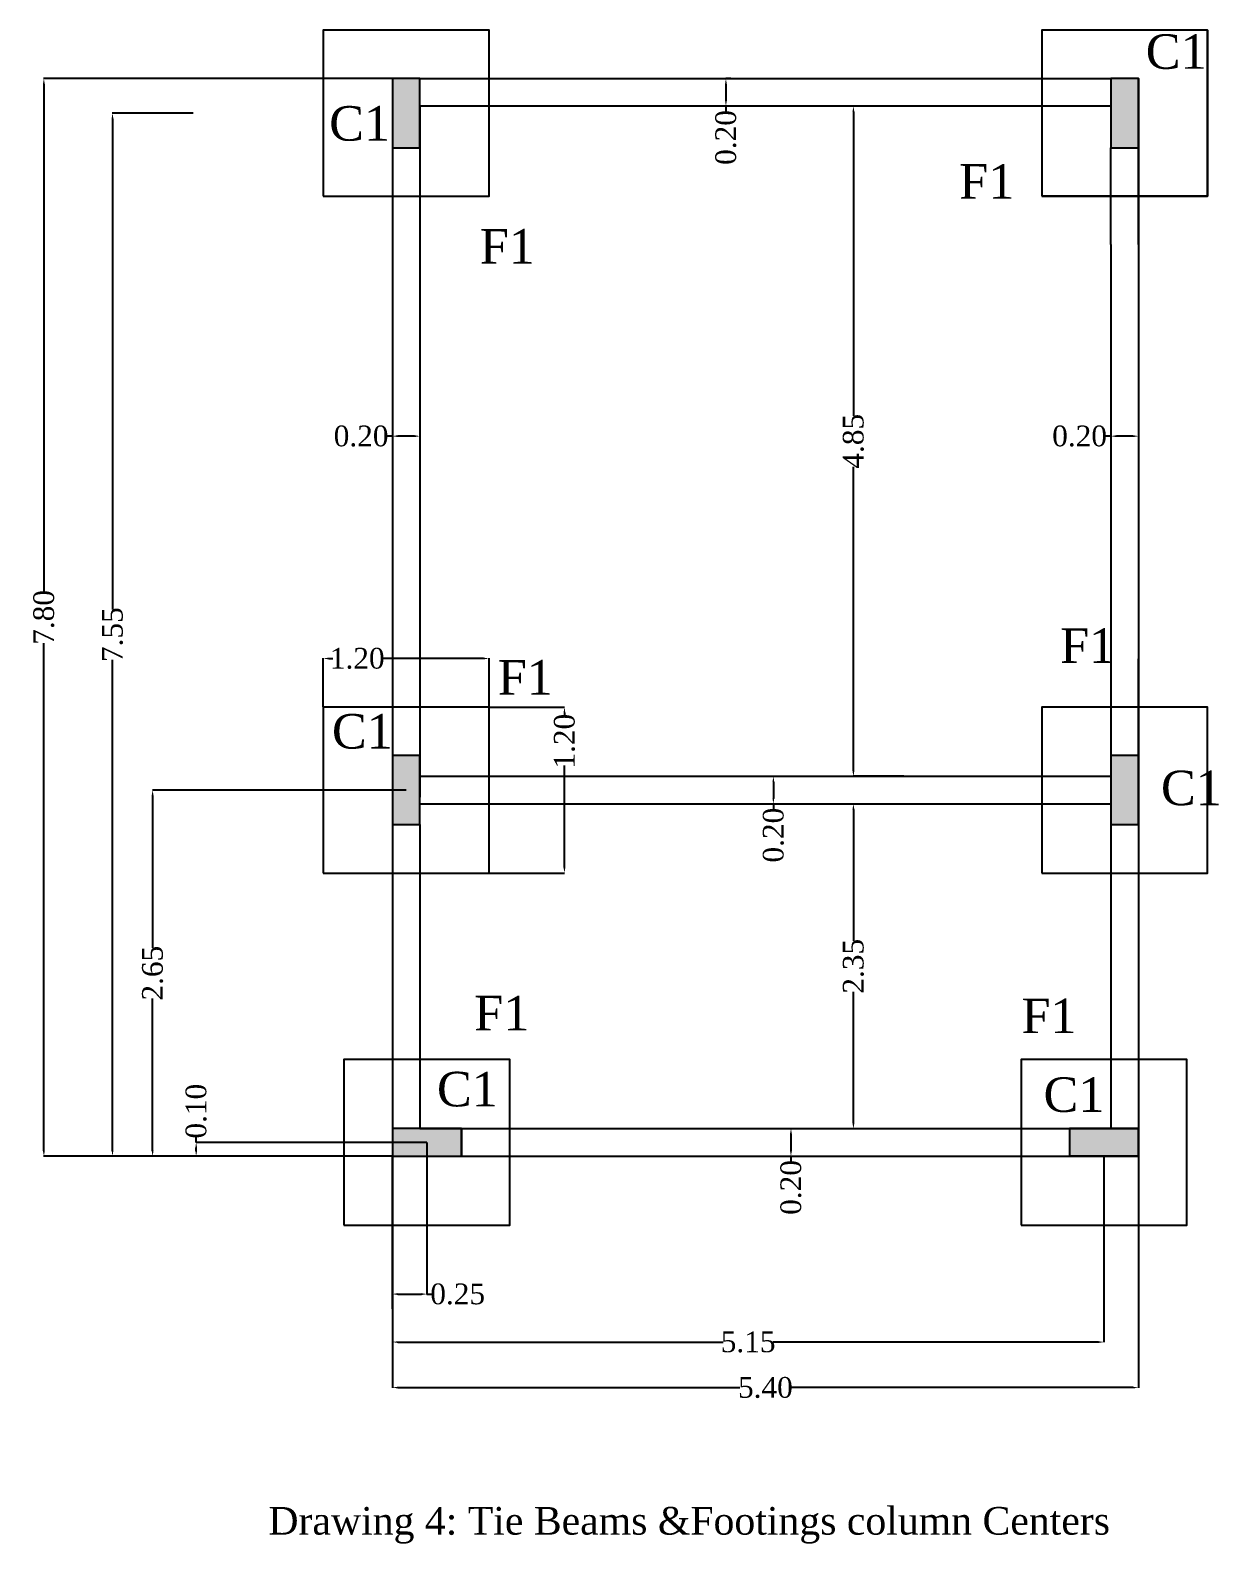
# Model space of a CAD drawing. Header units: inches. Extents: x 159757 to 319554, y 183473 to 366995.
# Drawn here: x 159756.82 to 159765.42, y 183491.05 to 183502.01 of the extents above; entities that cross this region are included whole.
import ezdxf

# ---------------------------------------------------------------- set-up
doc = ezdxf.new("R2010")
doc.units = ezdxf.units.IN
doc.header["$MEASUREMENT"] = 0
doc.header["$PDSIZE"] = 2
doc.layers.add('DIM6', color=180, linetype='Continuous')
doc.styles.add('ATT', font='TXT')
doc.styles.get("Standard").update_dxf_attribs({"font": 'times.ttf', "height": 0.15})
doc.styles.add('style13', font='times.ttf', dxfattribs={"height": 0.06})
doc.dimstyles.new('Copy of dss', dxfattribs={"dimtxt": 0.18, "dimasz": 0.07, "dimexe": 0.18, "dimexo": 0.0625, "dimgap": 0.09, "dimtad": 0, "dimtoh": 1, "dimrnd": 0.05, "dimzin": 0, "dimdsep": 46, "dimtxsty": 'ATT', "dimcen": 0.09, "dimse1": 1, "dimse2": 1, "dimclrd": 8, "dimclrt": 2, "dimadec": 0, "dimazin": 0, "dimtfac": 1, "dimtofl": 0, "dimtmove": 0, "dimatfit": 3, "dimfxl": 0.18, "dimtolj": 1, "dimtzin": 0, "dimarcsym": 0})

# ---------------------------------------------------------------- blocks, each defined once
blk = doc.blocks.new('*D77')
at = {"layer": 'DEFPOINTS', "color": 0, "linetype": 'Continuous', "transparency": 16777216}
for p in [(159758.017, 183493.959), (159759.437, 183493.959), (159759.437, 183493.859)]:
    blk.add_point(p, dxfattribs=at)
at = {"layer": 'DIM6', "color": 0, "linetype": 'Continuous', "lineweight": -2, "transparency": 16777216}
for p, q in [((159759.435, 183493.959), (159758.016, 183493.959)), ((159759.435, 183493.859), (159758.016, 183493.859))]:
    blk.add_line(p, q, dxfattribs=at)
at = {"layer": 'DIM6', "color": 7, "linetype": 'Continuous', "lineweight": -2, "transparency": 16777216}
for p, q in [((159758.017, 183493.959), (159758.017, 183493.999)), ((159758.017, 183493.899), (159758.017, 183493.919))]:
    blk.add_line(p, q, dxfattribs=at)
at = {"layer": 'DIM6', "color": 7, "linetype": 'Continuous', "transparency": 16777216}
for points in [[(159758.011, 183493.919), (159758.024, 183493.919), (159758.017, 183493.959)], [(159758.011, 183493.899), (159758.024, 183493.899), (159758.017, 183493.859)]]:
    blk.add_solid(points, dxfattribs=at)
at = {"layer": 'DIM6', "color": 7, "linetype": 'Continuous', "transparency": 16777216, "insert": (159758.017, 183494.185), "char_height": 0.15, "attachment_point": 5, "rotation": 90}
blk.add_mtext('\\A1;0.10', dxfattribs=at)
blk = doc.blocks.new('*D78')
at = {"layer": 'DEFPOINTS', "color": 0, "linetype": 'Continuous', "transparency": 16777216}
for p in [(159757.702, 183496.509), (159759.437, 183496.509), (159759.437, 183493.859)]:
    blk.add_point(p, dxfattribs=at)
at = {"layer": 'DIM6', "color": 0, "linetype": 'Continuous', "lineweight": -2, "transparency": 16777216}
for p, q in [((159759.435, 183496.509), (159757.7, 183496.509)), ((159759.435, 183493.859), (159757.7, 183493.859))]:
    blk.add_line(p, q, dxfattribs=at)
at = {"layer": 'DIM6', "color": 7, "linetype": 'Continuous', "lineweight": -2, "transparency": 16777216}
for p, q in [((159757.702, 183496.469), (159757.702, 183495.368)), ((159757.702, 183493.899), (159757.702, 183495))]:
    blk.add_line(p, q, dxfattribs=at)
at = {"layer": 'DIM6', "color": 7, "linetype": 'Continuous', "transparency": 16777216}
for points in [[(159757.695, 183496.469), (159757.709, 183496.469), (159757.702, 183496.509)], [(159757.695, 183493.899), (159757.709, 183493.899), (159757.702, 183493.859)]]:
    blk.add_solid(points, dxfattribs=at)
at = {"layer": 'DIM6', "color": 7, "linetype": 'Continuous', "transparency": 16777216, "insert": (159757.702, 183495.184), "char_height": 0.15, "attachment_point": 5, "rotation": 90}
blk.add_mtext('\\A1;2.65', dxfattribs=at)
blk = doc.blocks.new('*D79')
at = {"layer": 'DEFPOINTS', "color": 0, "linetype": 'Continuous', "transparency": 16777216}
for p in [(159757.412, 183501.409), (159757.998, 183501.409), (159759.437, 183493.859)]:
    blk.add_point(p, dxfattribs=at)
at = {"layer": 'DIM6', "color": 0, "linetype": 'Continuous', "lineweight": -2, "transparency": 16777216}
for p, q in [((159757.996, 183501.409), (159757.41, 183501.409)), ((159759.435, 183493.859), (159757.41, 183493.859))]:
    blk.add_line(p, q, dxfattribs=at)
at = {"layer": 'DIM6', "color": 7, "linetype": 'Continuous', "lineweight": -2, "transparency": 16777216}
for p, q in [((159757.412, 183501.369), (159757.412, 183497.816)), ((159757.412, 183493.899), (159757.412, 183497.452))]:
    blk.add_line(p, q, dxfattribs=at)
at = {"layer": 'DIM6', "color": 7, "linetype": 'Continuous', "transparency": 16777216}
for points in [[(159757.405, 183501.369), (159757.418, 183501.369), (159757.412, 183501.409)], [(159757.405, 183493.899), (159757.418, 183493.899), (159757.412, 183493.859)]]:
    blk.add_solid(points, dxfattribs=at)
at = {"layer": 'DIM6', "color": 7, "linetype": 'Continuous', "transparency": 16777216, "insert": (159757.412, 183497.634), "char_height": 0.15, "attachment_point": 5, "rotation": 90}
blk.add_mtext('\\A1;7.55', dxfattribs=at)
blk = doc.blocks.new('*D80')
at = {"layer": 'DEFPOINTS', "color": 0, "linetype": 'Continuous', "transparency": 16777216}
for p in [(159756.915, 183501.659), (159759.437, 183501.659), (159759.437, 183493.859)]:
    blk.add_point(p, dxfattribs=at)
at = {"layer": 'DIM6', "color": 0, "linetype": 'Continuous', "lineweight": -2, "transparency": 16777216}
for p, q in [((159759.435, 183501.659), (159756.913, 183501.659)), ((159759.435, 183493.859), (159756.913, 183493.859))]:
    blk.add_line(p, q, dxfattribs=at)
at = {"layer": 'DIM6', "color": 7, "linetype": 'Continuous', "lineweight": -2, "transparency": 16777216}
for p, q in [((159756.915, 183501.619), (159756.915, 183497.945)), ((159756.915, 183493.899), (159756.915, 183497.573))]:
    blk.add_line(p, q, dxfattribs=at)
at = {"layer": 'DIM6', "color": 7, "linetype": 'Continuous', "transparency": 16777216}
for points in [[(159756.908, 183501.619), (159756.922, 183501.619), (159756.915, 183501.659)], [(159756.908, 183493.899), (159756.922, 183493.899), (159756.915, 183493.859)]]:
    blk.add_solid(points, dxfattribs=at)
at = {"layer": 'DIM6', "color": 7, "linetype": 'Continuous', "transparency": 16777216, "insert": (159756.915, 183497.759), "char_height": 0.15, "attachment_point": 5, "rotation": 90}
blk.add_mtext('\\A1;7.80', dxfattribs=at)
blk = doc.blocks.new('*D81')
at = {"layer": 'DEFPOINTS', "color": 0, "linetype": 'Continuous', "transparency": 16777216}
for p in [(159759.437, 183493.859), (159759.687, 183493.859), (159759.687, 183492.861)]:
    blk.add_point(p, dxfattribs=at)
at = {"layer": 'DIM6', "color": 0, "linetype": 'Continuous', "lineweight": -2, "transparency": 16777216}
for p, q in [((159759.437, 183493.857), (159759.437, 183492.859)), ((159759.687, 183493.857), (159759.687, 183492.859))]:
    blk.add_line(p, q, dxfattribs=at)
at = {"layer": 'DIM6', "color": 7, "linetype": 'Continuous', "lineweight": -2, "transparency": 16777216}
for p, q in [((159759.477, 183492.861), (159759.647, 183492.861)), ((159759.687, 183492.861), (159759.727, 183492.861))]:
    blk.add_line(p, q, dxfattribs=at)
at = {"layer": 'DIM6', "color": 7, "linetype": 'Continuous', "transparency": 16777216}
for points in [[(159759.477, 183492.868), (159759.477, 183492.854), (159759.437, 183492.861)], [(159759.647, 183492.868), (159759.647, 183492.854), (159759.687, 183492.861)]]:
    blk.add_solid(points, dxfattribs=at)
at = {"layer": 'DIM6', "color": 7, "linetype": 'Continuous', "transparency": 16777216, "insert": (159759.91, 183492.861), "char_height": 0.15, "attachment_point": 5}
blk.add_mtext('\\A1;0.25', dxfattribs=at)
blk = doc.blocks.new('*D82')
at = {"layer": 'DEFPOINTS', "color": 0, "linetype": 'Continuous', "transparency": 16777216}
for p in [(159759.437, 183493.859), (159764.587, 183493.859), (159764.587, 183492.514)]:
    blk.add_point(p, dxfattribs=at)
at = {"layer": 'DIM6', "color": 0, "linetype": 'Continuous', "lineweight": -2, "transparency": 16777216}
for p, q in [((159759.437, 183493.857), (159759.437, 183492.512)), ((159764.587, 183493.857), (159764.587, 183492.512))]:
    blk.add_line(p, q, dxfattribs=at)
at = {"layer": 'DIM6', "color": 7, "linetype": 'Continuous', "lineweight": -2, "transparency": 16777216}
for p, q in [((159759.477, 183492.514), (159761.831, 183492.514)), ((159764.547, 183492.514), (159762.193, 183492.514))]:
    blk.add_line(p, q, dxfattribs=at)
at = {"layer": 'DIM6', "color": 7, "linetype": 'Continuous', "transparency": 16777216}
for points in [[(159759.477, 183492.52), (159759.477, 183492.507), (159759.437, 183492.514)], [(159764.547, 183492.52), (159764.547, 183492.507), (159764.587, 183492.514)]]:
    blk.add_solid(points, dxfattribs=at)
at = {"layer": 'DIM6', "color": 7, "linetype": 'Continuous', "transparency": 16777216, "insert": (159762.012, 183492.514), "char_height": 0.15, "attachment_point": 5}
blk.add_mtext('\\A1;5.15', dxfattribs=at)
blk = doc.blocks.new('*D83')
at = {"layer": 'DEFPOINTS', "color": 0, "linetype": 'Continuous', "transparency": 16777216}
for p in [(159759.437, 183493.859), (159764.837, 183493.859), (159764.837, 183492.184)]:
    blk.add_point(p, dxfattribs=at)
at = {"layer": 'DIM6', "color": 0, "linetype": 'Continuous', "lineweight": -2, "transparency": 16777216}
for p, q in [((159759.437, 183493.857), (159759.437, 183492.183)), ((159764.837, 183493.857), (159764.837, 183492.183))]:
    blk.add_line(p, q, dxfattribs=at)
at = {"layer": 'DIM6', "color": 7, "linetype": 'Continuous', "lineweight": -2, "transparency": 16777216}
for p, q in [((159759.477, 183492.184), (159761.953, 183492.184)), ((159764.797, 183492.184), (159762.322, 183492.184))]:
    blk.add_line(p, q, dxfattribs=at)
at = {"layer": 'DIM6', "color": 7, "linetype": 'Continuous', "transparency": 16777216}
for points in [[(159759.477, 183492.191), (159759.477, 183492.178), (159759.437, 183492.184)], [(159764.797, 183492.191), (159764.797, 183492.178), (159764.837, 183492.184)]]:
    blk.add_solid(points, dxfattribs=at)
at = {"layer": 'DIM6', "color": 7, "linetype": 'Continuous', "transparency": 16777216, "insert": (159762.137, 183492.184), "char_height": 0.15, "attachment_point": 5}
blk.add_mtext('\\A1;5.40', dxfattribs=at)
blk = doc.blocks.new('*D84')
at = {"layer": 'DEFPOINTS', "color": 0, "linetype": 'Continuous', "transparency": 16777216}
for p in [(159761.89, 183501.659), (159761.851, 183501.459), (159761.89, 183501.459)]:
    blk.add_point(p, dxfattribs=at)
at = {"layer": 'DIM6', "color": 0, "linetype": 'Continuous', "lineweight": -2, "transparency": 16777216}
for p, q in [((159761.888, 183501.659), (159761.85, 183501.659)), ((159761.888, 183501.459), (159761.85, 183501.459))]:
    blk.add_line(p, q, dxfattribs=at)
at = {"layer": 'DIM6', "color": 7, "linetype": 'Continuous', "lineweight": -2, "transparency": 16777216}
for p, q in [((159761.851, 183501.619), (159761.851, 183501.499)), ((159761.851, 183501.459), (159761.851, 183501.419))]:
    blk.add_line(p, q, dxfattribs=at)
at = {"layer": 'DIM6', "color": 7, "linetype": 'Continuous', "transparency": 16777216}
for points in [[(159761.845, 183501.619), (159761.858, 183501.619), (159761.851, 183501.659)], [(159761.845, 183501.499), (159761.858, 183501.499), (159761.851, 183501.459)]]:
    blk.add_solid(points, dxfattribs=at)
at = {"layer": 'DIM6', "color": 7, "linetype": 'Continuous', "transparency": 16777216, "insert": (159761.851, 183501.233), "char_height": 0.15, "attachment_point": 5, "rotation": 90}
blk.add_mtext('\\A1;0.20', dxfattribs=at)
blk = doc.blocks.new('*D96')
at = {"layer": 'DEFPOINTS', "color": 0, "linetype": 'Continuous', "transparency": 16777216}
for p in [(159760.137, 183497.462), (159758.937, 183497.109), (159760.137, 183497.109)]:
    blk.add_point(p, dxfattribs=at)
at = {"layer": 'DIM6', "color": 0, "linetype": 'Continuous', "lineweight": -2, "transparency": 16777216}
for p, q in [((159758.937, 183497.111), (159758.937, 183497.463)), ((159760.137, 183497.111), (159760.137, 183497.463))]:
    blk.add_line(p, q, dxfattribs=at)
at = {"layer": 'DIM6', "color": 7, "linetype": 'Continuous', "lineweight": -2, "transparency": 16777216}
for p, q in [((159758.977, 183497.462), (159759.006, 183497.462)), ((159760.097, 183497.462), (159759.36, 183497.462))]:
    blk.add_line(p, q, dxfattribs=at)
at = {"layer": 'DIM6', "color": 7, "linetype": 'Continuous', "transparency": 16777216}
for points in [[(159758.977, 183497.468), (159758.977, 183497.455), (159758.937, 183497.462)], [(159760.097, 183497.468), (159760.097, 183497.455), (159760.137, 183497.462)]]:
    blk.add_solid(points, dxfattribs=at)
at = {"layer": 'DIM6', "color": 7, "linetype": 'Continuous', "transparency": 16777216, "insert": (159759.183, 183497.462), "char_height": 0.15, "attachment_point": 5}
blk.add_mtext('\\A1;1.20', dxfattribs=at)
blk = doc.blocks.new('*D97')
at = {"layer": 'DEFPOINTS', "color": 0, "linetype": 'Continuous', "transparency": 16777216}
for p in [(159760.137, 183497.109), (159760.683, 183497.109), (159760.137, 183495.909)]:
    blk.add_point(p, dxfattribs=at)
at = {"layer": 'DIM6', "color": 0, "linetype": 'Continuous', "lineweight": -2, "transparency": 16777216}
for p, q in [((159760.139, 183497.109), (159760.684, 183497.109)), ((159760.139, 183495.909), (159760.684, 183495.909))]:
    blk.add_line(p, q, dxfattribs=at)
at = {"layer": 'DIM6', "color": 7, "linetype": 'Continuous', "lineweight": -2, "transparency": 16777216}
for p, q in [((159760.683, 183497.069), (159760.683, 183497.04)), ((159760.683, 183495.949), (159760.683, 183496.686))]:
    blk.add_line(p, q, dxfattribs=at)
at = {"layer": 'DIM6', "color": 7, "linetype": 'Continuous', "transparency": 16777216}
for points in [[(159760.676, 183497.069), (159760.689, 183497.069), (159760.683, 183497.109)], [(159760.676, 183495.949), (159760.689, 183495.949), (159760.683, 183495.909)]]:
    blk.add_solid(points, dxfattribs=at)
at = {"layer": 'DIM6', "color": 7, "linetype": 'Continuous', "transparency": 16777216, "insert": (159760.683, 183496.863), "char_height": 0.15, "attachment_point": 5, "rotation": 90}
blk.add_mtext('\\A1;1.20', dxfattribs=at)
blk = doc.blocks.new('*D98')
at = {"layer": 'DEFPOINTS', "color": 0, "linetype": 'Continuous', "transparency": 16777216}
for p in [(159762.195, 183496.609), (159762.195, 183496.409), (159762.195, 183496.409)]:
    blk.add_point(p, dxfattribs=at)
at = {"layer": 'DIM6', "color": 0, "linetype": 'Continuous', "lineweight": -2, "transparency": 16777216}
for p, q in [((159762.193, 183496.609), (159762.193, 183496.609)), ((159762.193, 183496.409), (159762.193, 183496.409))]:
    blk.add_line(p, q, dxfattribs=at)
at = {"layer": 'DIM6', "color": 7, "linetype": 'Continuous', "lineweight": -2, "transparency": 16777216}
for p, q in [((159762.195, 183496.569), (159762.195, 183496.449)), ((159762.195, 183496.409), (159762.195, 183496.369))]:
    blk.add_line(p, q, dxfattribs=at)
at = {"layer": 'DIM6', "color": 7, "linetype": 'Continuous', "transparency": 16777216}
for points in [[(159762.188, 183496.569), (159762.201, 183496.569), (159762.195, 183496.609)], [(159762.188, 183496.449), (159762.201, 183496.449), (159762.195, 183496.409)]]:
    blk.add_solid(points, dxfattribs=at)
at = {"layer": 'DIM6', "color": 7, "linetype": 'Continuous', "transparency": 16777216, "insert": (159762.195, 183496.183), "char_height": 0.15, "attachment_point": 5, "rotation": 90}
blk.add_mtext('\\A1;0.20', dxfattribs=at)
blk = doc.blocks.new('*D99')
at = {"layer": 'DEFPOINTS', "color": 0, "linetype": 'Continuous', "transparency": 16777216}
for p in [(159762.28, 183494.059), (159762.28, 183493.859), (159762.322, 183493.859)]:
    blk.add_point(p, dxfattribs=at)
at = {"layer": 'DIM6', "color": 0, "linetype": 'Continuous', "lineweight": -2, "transparency": 16777216}
for p, q in [((159762.282, 183494.059), (159762.323, 183494.059)), ((159762.282, 183493.859), (159762.323, 183493.859))]:
    blk.add_line(p, q, dxfattribs=at)
at = {"layer": 'DIM6', "color": 7, "linetype": 'Continuous', "lineweight": -2, "transparency": 16777216}
for p, q in [((159762.322, 183494.019), (159762.322, 183493.899)), ((159762.322, 183493.859), (159762.322, 183493.819))]:
    blk.add_line(p, q, dxfattribs=at)
at = {"layer": 'DIM6', "color": 7, "linetype": 'Continuous', "transparency": 16777216}
for points in [[(159762.315, 183494.019), (159762.329, 183494.019), (159762.322, 183494.059)], [(159762.315, 183493.899), (159762.329, 183493.899), (159762.322, 183493.859)]]:
    blk.add_solid(points, dxfattribs=at)
at = {"layer": 'DIM6', "color": 7, "linetype": 'Continuous', "transparency": 16777216, "insert": (159762.322, 183493.633), "char_height": 0.15, "attachment_point": 5, "rotation": 90}
blk.add_mtext('\\A1;0.20', dxfattribs=at)
blk = doc.blocks.new('*D100')
at = {"layer": 'DEFPOINTS', "color": 0, "linetype": 'Continuous', "transparency": 16777216}
for p in [(159764.637, 183499.113), (159764.837, 183499.113), (159764.637, 183499.071)]:
    blk.add_point(p, dxfattribs=at)
at = {"layer": 'DIM6', "color": 0, "linetype": 'Continuous', "lineweight": -2, "transparency": 16777216}
for p, q in [((159764.637, 183499.111), (159764.637, 183499.07)), ((159764.837, 183499.111), (159764.837, 183499.07))]:
    blk.add_line(p, q, dxfattribs=at)
at = {"layer": 'DIM6', "color": 7, "linetype": 'Continuous', "lineweight": -2, "transparency": 16777216}
for p, q in [((159764.637, 183499.071), (159764.597, 183499.071)), ((159764.797, 183499.071), (159764.677, 183499.071))]:
    blk.add_line(p, q, dxfattribs=at)
at = {"layer": 'DIM6', "color": 7, "linetype": 'Continuous', "transparency": 16777216}
for points in [[(159764.677, 183499.078), (159764.677, 183499.064), (159764.637, 183499.071)], [(159764.797, 183499.078), (159764.797, 183499.064), (159764.837, 183499.071)]]:
    blk.add_solid(points, dxfattribs=at)
at = {"layer": 'DIM6', "color": 7, "linetype": 'Continuous', "transparency": 16777216, "insert": (159764.411, 183499.071), "char_height": 0.15, "attachment_point": 5}
blk.add_mtext('\\A1;0.20', dxfattribs=at)
blk = doc.blocks.new('*D101')
at = {"layer": 'DEFPOINTS', "color": 0, "linetype": 'Continuous', "transparency": 16777216}
for p in [(159759.437, 183499.071), (159759.437, 183499.071), (159759.637, 183499.071)]:
    blk.add_point(p, dxfattribs=at)
at = {"layer": 'DIM6', "color": 7, "linetype": 'Continuous', "lineweight": -2, "transparency": 16777216}
for p, q in [((159759.437, 183499.071), (159759.397, 183499.071)), ((159759.597, 183499.071), (159759.477, 183499.071))]:
    blk.add_line(p, q, dxfattribs=at)
at = {"layer": 'DIM6', "color": 0, "linetype": 'Continuous', "lineweight": -2, "transparency": 16777216}
for p, q in [((159759.437, 183499.073), (159759.437, 183499.073)), ((159759.637, 183499.073), (159759.637, 183499.073))]:
    blk.add_line(p, q, dxfattribs=at)
at = {"layer": 'DIM6', "color": 7, "linetype": 'Continuous', "transparency": 16777216}
for points in [[(159759.477, 183499.078), (159759.477, 183499.064), (159759.437, 183499.071)], [(159759.597, 183499.078), (159759.597, 183499.064), (159759.637, 183499.071)]]:
    blk.add_solid(points, dxfattribs=at)
at = {"layer": 'DIM6', "color": 7, "linetype": 'Continuous', "transparency": 16777216, "insert": (159759.211, 183499.071), "char_height": 0.15, "attachment_point": 5}
blk.add_mtext('\\A1;0.20', dxfattribs=at)
blk = doc.blocks.new('*D102')
at = {"layer": 'DEFPOINTS', "color": 0, "linetype": 'Continuous', "transparency": 16777216}
for p in [(159763.142, 183501.459), (159762.774, 183496.609), (159763.142, 183496.609)]:
    blk.add_point(p, dxfattribs=at)
at = {"layer": 'DIM6', "color": 0, "linetype": 'Continuous', "lineweight": -2, "transparency": 16777216}
for p, q in [((159763.14, 183501.459), (159762.773, 183501.459)), ((159763.14, 183496.609), (159762.773, 183496.609))]:
    blk.add_line(p, q, dxfattribs=at)
at = {"layer": 'DIM6', "color": 7, "linetype": 'Continuous', "lineweight": -2, "transparency": 16777216}
for p, q in [((159762.774, 183501.419), (159762.774, 183499.219)), ((159762.774, 183496.649), (159762.774, 183498.849))]:
    blk.add_line(p, q, dxfattribs=at)
at = {"layer": 'DIM6', "color": 7, "linetype": 'Continuous', "transparency": 16777216}
for points in [[(159762.767, 183501.419), (159762.781, 183501.419), (159762.774, 183501.459)], [(159762.767, 183496.649), (159762.781, 183496.649), (159762.774, 183496.609)]]:
    blk.add_solid(points, dxfattribs=at)
at = {"layer": 'DIM6', "color": 7, "linetype": 'Continuous', "transparency": 16777216, "insert": (159762.774, 183499.034), "char_height": 0.15, "attachment_point": 5, "rotation": 90}
blk.add_mtext('\\A1;4.85', dxfattribs=at)
blk = doc.blocks.new('*D103')
at = {"layer": 'DEFPOINTS', "color": 0, "linetype": 'Continuous', "transparency": 16777216}
for p in [(159762.774, 183496.409), (159762.774, 183494.059), (159762.774, 183494.059)]:
    blk.add_point(p, dxfattribs=at)
at = {"layer": 'DIM6', "color": 0, "linetype": 'Continuous', "lineweight": -2, "transparency": 16777216}
for p, q in [((159762.772, 183496.409), (159762.773, 183496.409)), ((159762.772, 183494.059), (159762.773, 183494.059))]:
    blk.add_line(p, q, dxfattribs=at)
at = {"layer": 'DIM6', "color": 7, "linetype": 'Continuous', "lineweight": -2, "transparency": 16777216}
for p, q in [((159762.774, 183496.369), (159762.774, 183495.418)), ((159762.774, 183494.099), (159762.774, 183495.05))]:
    blk.add_line(p, q, dxfattribs=at)
at = {"layer": 'DIM6', "color": 7, "linetype": 'Continuous', "transparency": 16777216}
for points in [[(159762.767, 183496.369), (159762.781, 183496.369), (159762.774, 183496.409)], [(159762.767, 183494.099), (159762.781, 183494.099), (159762.774, 183494.059)]]:
    blk.add_solid(points, dxfattribs=at)
at = {"layer": 'DIM6', "color": 7, "linetype": 'Continuous', "transparency": 16777216, "insert": (159762.774, 183495.234), "char_height": 0.15, "attachment_point": 5, "rotation": 90}
blk.add_mtext('\\A1;2.35', dxfattribs=at)

msp = doc.modelspace()

# ---------------------------------------------------------------- hatches: boundary and pattern name
at = {"layer": 'DIM6', "linetype": 'Continuous'}
h = msp.add_hatch(color=7, dxfattribs=at)
h.dxf.hatch_style = 1
h.paths.add_polyline_path([(159764.837, 183496.759), (159764.637, 183496.759), (159764.637, 183496.259), (159764.837, 183496.259)])
h.paths.add_polyline_path([(159764.837, 183494.059), (159764.337, 183494.059), (159764.337, 183493.859), (159764.837, 183493.859)])
h.paths.add_polyline_path([(159759.937, 183494.059), (159759.437, 183494.059), (159759.437, 183493.959), (159759.687, 183493.959), (159759.687, 183493.859), (159759.937, 183493.859)])
h.paths.add_polyline_path([(159759.687, 183493.959), (159759.437, 183493.959), (159759.437, 183493.859), (159759.687, 183493.859)], flags=17)
h.paths.add_polyline_path([(159759.637, 183496.759), (159759.437, 183496.759), (159759.437, 183496.259), (159759.637, 183496.259)])
h.paths.add_polyline_path([(159764.837, 183501.659), (159764.637, 183501.659), (159764.637, 183501.159), (159764.837, 183501.159)])
h.paths.add_polyline_path([(159759.637, 183501.659), (159759.437, 183501.659), (159759.437, 183501.159), (159759.637, 183501.159)])

# ---------------------------------------------------------------- linework, layer by layer
at = {"layer": 'DIM6', "color": 7, "linetype": 'Continuous'}
for p, q in [((159765.337, 183502.009), (159764.137, 183502.009)), ((159764.137, 183502.009), (159764.137, 183500.809)), ((159765.337, 183502.009), (159765.337, 183500.809)), ((159759.437, 183501.659), (159759.437, 183496.259)), ((159759.637, 183501.659), (159764.637, 183501.659)), ((159764.837, 183501.659), (159764.837, 183496.259)), ((159764.637, 183501.459), (159759.637, 183501.459)), ((159759.637, 183501.459), (159759.637, 183496.459)), ((159764.637, 183500.459), (159764.637, 183501.159)), ((159765.337, 183500.809), (159764.137, 183500.809)), ((159764.637, 183500.459), (159764.637, 183496.759)), ((159764.837, 183500.459), (159764.837, 183497.459)), ((159759.637, 183496.609), (159764.637, 183496.609)), ((159759.537, 183496.509), (159759.437, 183496.509)), ((159759.637, 183496.409), (159764.637, 183496.409)), ((159759.437, 183496.259), (159759.437, 183493.859)), ((159759.637, 183496.259), (159759.637, 183494.059)), ((159764.637, 183496.259), (159764.637, 183494.059)), ((159764.837, 183496.259), (159764.837, 183493.859)), ((159759.637, 183494.059), (159759.437, 183494.059)), ((159759.637, 183494.059), (159764.637, 183494.059)), ((159759.937, 183494.059), (159759.937, 183493.859)), ((159764.337, 183494.059), (159764.337, 183493.859)), ((159764.637, 183494.059), (159764.837, 183494.059)), ((159759.687, 183493.959), (159759.437, 183493.959)), ((159759.687, 183493.959), (159759.687, 183493.859)), ((159759.437, 183493.859), (159758.017, 183493.859)), ((159759.435, 183493.859), (159759.435, 183492.754)), ((159759.437, 183493.859), (159764.837, 183493.859))]:
    msp.add_line(p, q, dxfattribs=at)
for points in [[(159758.937, 183500.809), (159760.137, 183500.809), (159760.137, 183502.009), (159758.937, 183502.009)], [(159764.137, 183500.809), (159765.337, 183500.809), (159765.337, 183502.009), (159764.137, 183502.009)], [(159759.437, 183501.159), (159759.637, 183501.159), (159759.637, 183501.659), (159759.437, 183501.659)], [(159764.637, 183501.159), (159764.837, 183501.159), (159764.837, 183501.659), (159764.637, 183501.659)], [(159758.937, 183495.909), (159760.137, 183495.909), (159760.137, 183497.109), (159758.937, 183497.109)], [(159764.137, 183495.909), (159765.337, 183495.909), (159765.337, 183497.109), (159764.137, 183497.109)], [(159759.437, 183496.259), (159759.637, 183496.259), (159759.637, 183496.759), (159759.437, 183496.759)], [(159764.637, 183496.259), (159764.837, 183496.259), (159764.837, 183496.759), (159764.637, 183496.759)], [(159759.087, 183493.359), (159760.287, 183493.359), (159760.287, 183494.559), (159759.087, 183494.559)], [(159763.987, 183493.359), (159765.187, 183493.359), (159765.187, 183494.559), (159763.987, 183494.559)], [(159759.437, 183493.859), (159759.937, 183493.859), (159759.937, 183494.059), (159759.437, 183494.059)], [(159764.337, 183493.859), (159764.837, 183493.859), (159764.837, 183494.059), (159764.337, 183494.059)], [(159764.337, 183493.859), (159764.837, 183493.859), (159764.837, 183493.859), (159764.337, 183493.859)]]:
    msp.add_lwpolyline(points, close=True, dxfattribs=at)
for points in [[(159764.837, 183500.459), (159764.837, 183501.659)], [(159764.837, 183496.259), (159764.837, 183497.459)]]:
    msp.add_lwpolyline(points, dxfattribs=at)

# ---------------------------------------------------------------- texts
at = {"layer": 'DIM6', "color": 7, "linetype": 'Continuous', "style": 'style13'}
for s, p in [('C1', (159764.89, 183501.73)), ('C1', (159758.98, 183501.21)), ('F1', (159763.54, 183500.79)), ('F1', (159760.07, 183500.32)), ('F1', (159764.27, 183497.43)), ('F1', (159760.2, 183497.2)), ('C1', (159759, 183496.81)), ('C1', (159765, 183496.4)), ('F1', (159760.03, 183494.77)), ('F1', (159763.99, 183494.75)), ('C1', (159759.76, 183494.22)), ('C1', (159764.15, 183494.18))]:
    msp.add_text(s, height=0.25, dxfattribs=at).set_placement(p)
at = {"layer": 'DIM6', "color": 7, "linetype": 'Continuous'}
msp.add_text('Drawing 4: Tie Beams &Footings column Centers', height=0.2, dxfattribs=at).set_placement((159758.54, 183491.12))

# ---------------------------------------------------------------- dimensions: what is measured, and where the dimension line sits
for base, p1, p2, override, picture, middle in [((159756.915, 183501.659), (159759.437, 183493.859), (159759.437, 183501.659), {"dimtxt": 0.1, "dimasz": 0.04, "dimexe": 0.0015, "dimexo": 0.002, "dimgap": 0, "dimtoh": 0, "dimtxsty": 'Standard', "dimse1": 0, "dimse2": 0, "dimclrd": 7, "dimclrt": 7, "dimfxl": 0}, '*D80', (159756.915, 183497.759)), ((159757.412, 183501.409), (159759.437, 183493.859), (159757.998, 183501.409), {"dimtxt": 0.1, "dimasz": 0.04, "dimexe": 0.0015, "dimexo": 0.002, "dimgap": 0, "dimtoh": 0, "dimtxsty": 'Standard', "dimse1": 0, "dimse2": 0, "dimclrd": 7, "dimclrt": 7, "dimfxl": 0}, '*D79', (159757.412, 183497.634)), ((159760.683, 183497.109), (159760.137, 183495.909), (159760.137, 183497.109), {"dimtxt": 0.15, "dimasz": 0.04, "dimexe": 0.0015, "dimexo": 0.002, "dimgap": 0, "dimtoh": 0, "dimtxsty": 'Standard', "dimse1": 0, "dimse2": 0, "dimclrd": 7, "dimclrt": 7, "dimfxl": 0}, '*D97', (159760.683, 183496.863)), ((159757.702, 183496.509), (159759.437, 183493.859), (159759.437, 183496.509), {"dimtxt": 0.1, "dimasz": 0.04, "dimexe": 0.0015, "dimexo": 0.002, "dimgap": 0, "dimtoh": 0, "dimtxsty": 'Standard', "dimse1": 0, "dimse2": 0, "dimclrd": 7, "dimclrt": 7, "dimfxl": 0}, '*D78', (159757.702, 183495.184))]:
    dim = msp.add_linear_dim(base=base, p1=p1, p2=p2, angle=90, dimstyle='Copy of dss', override=override, dxfattribs=at)
    dim.commit()
    dim.dimension.update_dxf_attribs({"geometry": picture, "text_midpoint": middle, "dimtype": 160})
for base, p1, p2, override, picture, middle in [((159761.851, 183501.459), (159761.89, 183501.659), (159761.89, 183501.459), {"dimtxt": 0.15, "dimasz": 0.04, "dimexe": 0.0015, "dimexo": 0.002, "dimgap": 0, "dimtoh": 0, "dimtxsty": 'Standard', "dimse1": 0, "dimse2": 0, "dimclrd": 7, "dimclrt": 7, "dimfxl": 0}, '*D84', (159761.851, 183501.233)), ((159762.774, 183496.609), (159763.142, 183501.459), (159763.142, 183496.609), {"dimtxt": 0.15, "dimasz": 0.04, "dimexe": 0.0015, "dimexo": 0.002, "dimgap": 0, "dimtoh": 0, "dimtxsty": 'Standard', "dimse1": 0, "dimse2": 0, "dimclrd": 7, "dimclrt": 7, "dimfxl": 0}, '*D102', (159762.774, 183499.034)), ((159762.195, 183496.409), (159762.195, 183496.609), (159762.195, 183496.409), {"dimtxt": 0.15, "dimasz": 0.04, "dimexe": 0.0015, "dimexo": 0.002, "dimgap": 0, "dimtoh": 0, "dimtxsty": 'Standard', "dimse1": 0, "dimse2": 0, "dimclrd": 7, "dimclrt": 7, "dimfxl": 0}, '*D98', (159762.195, 183496.183)), ((159762.774, 183494.059), (159762.774, 183496.409), (159762.774, 183494.059), {"dimtxt": 0.15, "dimasz": 0.04, "dimexe": 0.0015, "dimexo": 0.002, "dimgap": 0, "dimtoh": 0, "dimtxsty": 'Standard', "dimse1": 0, "dimse2": 0, "dimclrd": 7, "dimclrt": 7, "dimfxl": 0}, '*D103', (159762.774, 183495.234)), ((159758.017, 183493.959), (159759.437, 183493.859), (159759.437, 183493.959), {"dimtxt": 0.1, "dimasz": 0.04, "dimexe": 0.0015, "dimexo": 0.002, "dimgap": 0, "dimtoh": 0, "dimtxsty": 'Standard', "dimse1": 0, "dimse2": 0, "dimclrd": 7, "dimclrt": 7, "dimfxl": 0}, '*D77', (159758.017, 183494.185)), ((159762.322, 183493.859), (159762.28, 183494.059), (159762.28, 183493.859), {"dimtxt": 0.15, "dimasz": 0.04, "dimexe": 0.0015, "dimexo": 0.002, "dimgap": 0, "dimtoh": 0, "dimtxsty": 'Standard', "dimse1": 0, "dimse2": 0, "dimclrd": 7, "dimclrt": 7, "dimfxl": 0}, '*D99', (159762.322, 183493.633))]:
    dim = msp.add_linear_dim(base=base, p1=p1, p2=p2, angle=90, dimstyle='Copy of dss', override=override, dxfattribs=at)
    dim.commit()
    dim.dimension.update_dxf_attribs({"geometry": picture, "text_midpoint": middle})
for base, p1, p2, override, picture, middle in [((159759.437, 183499.071), (159759.637, 183499.071), (159759.437, 183499.071), {"dimtxt": 0.15, "dimasz": 0.04, "dimexe": 0.0015, "dimexo": 0.002, "dimgap": 0, "dimtoh": 0, "dimtxsty": 'Standard', "dimse1": 0, "dimse2": 0, "dimclrd": 7, "dimclrt": 7, "dimfxl": 0}, '*D101', (159759.211, 183499.071)), ((159764.637, 183499.071), (159764.837, 183499.113), (159764.637, 183499.113), {"dimtxt": 0.15, "dimasz": 0.04, "dimexe": 0.0015, "dimexo": 0.002, "dimgap": 0, "dimtoh": 0, "dimtxsty": 'Standard', "dimse1": 0, "dimse2": 0, "dimclrd": 7, "dimclrt": 7, "dimfxl": 0}, '*D100', (159764.411, 183499.071)), ((159759.687, 183492.861), (159759.437, 183493.859), (159759.687, 183493.859), {"dimtxt": 0.1, "dimasz": 0.04, "dimexe": 0.0015, "dimexo": 0.002, "dimgap": 0, "dimtoh": 0, "dimtxsty": 'Standard', "dimse1": 0, "dimse2": 0, "dimclrd": 7, "dimclrt": 7, "dimfxl": 0}, '*D81', (159759.91, 183492.861))]:
    dim = msp.add_linear_dim(base=base, p1=p1, p2=p2, dimstyle='Copy of dss', override=override, dxfattribs=at)
    dim.commit()
    dim.dimension.update_dxf_attribs({"geometry": picture, "text_midpoint": middle})
for base, p1, p2, override, picture, middle in [((159760.137, 183497.462), (159758.937, 183497.109), (159760.137, 183497.109), {"dimtxt": 0.15, "dimasz": 0.04, "dimexe": 0.0015, "dimexo": 0.002, "dimgap": 0, "dimtoh": 0, "dimtxsty": 'Standard', "dimse1": 0, "dimse2": 0, "dimclrd": 7, "dimclrt": 7, "dimfxl": 0}, '*D96', (159759.183, 183497.462)), ((159764.587, 183492.514), (159759.437, 183493.859), (159764.587, 183493.859), {"dimtxt": 0.1, "dimasz": 0.04, "dimexe": 0.0015, "dimexo": 0.002, "dimgap": 0, "dimtoh": 0, "dimtxsty": 'Standard', "dimse1": 0, "dimse2": 0, "dimclrd": 7, "dimclrt": 7, "dimfxl": 0}, '*D82', (159762.012, 183492.514)), ((159764.837, 183492.184), (159759.437, 183493.859), (159764.837, 183493.859), {"dimtxt": 0.1, "dimasz": 0.04, "dimexe": 0.0015, "dimexo": 0.002, "dimgap": 0, "dimtoh": 0, "dimtxsty": 'Standard', "dimse1": 0, "dimse2": 0, "dimclrd": 7, "dimclrt": 7, "dimfxl": 0}, '*D83', (159762.137, 183492.184))]:
    dim = msp.add_linear_dim(base=base, p1=p1, p2=p2, dimstyle='Copy of dss', override=override, dxfattribs=at)
    dim.commit()
    dim.dimension.update_dxf_attribs({"geometry": picture, "text_midpoint": middle, "dimtype": 160})

doc.saveas('drawing.dxf')
